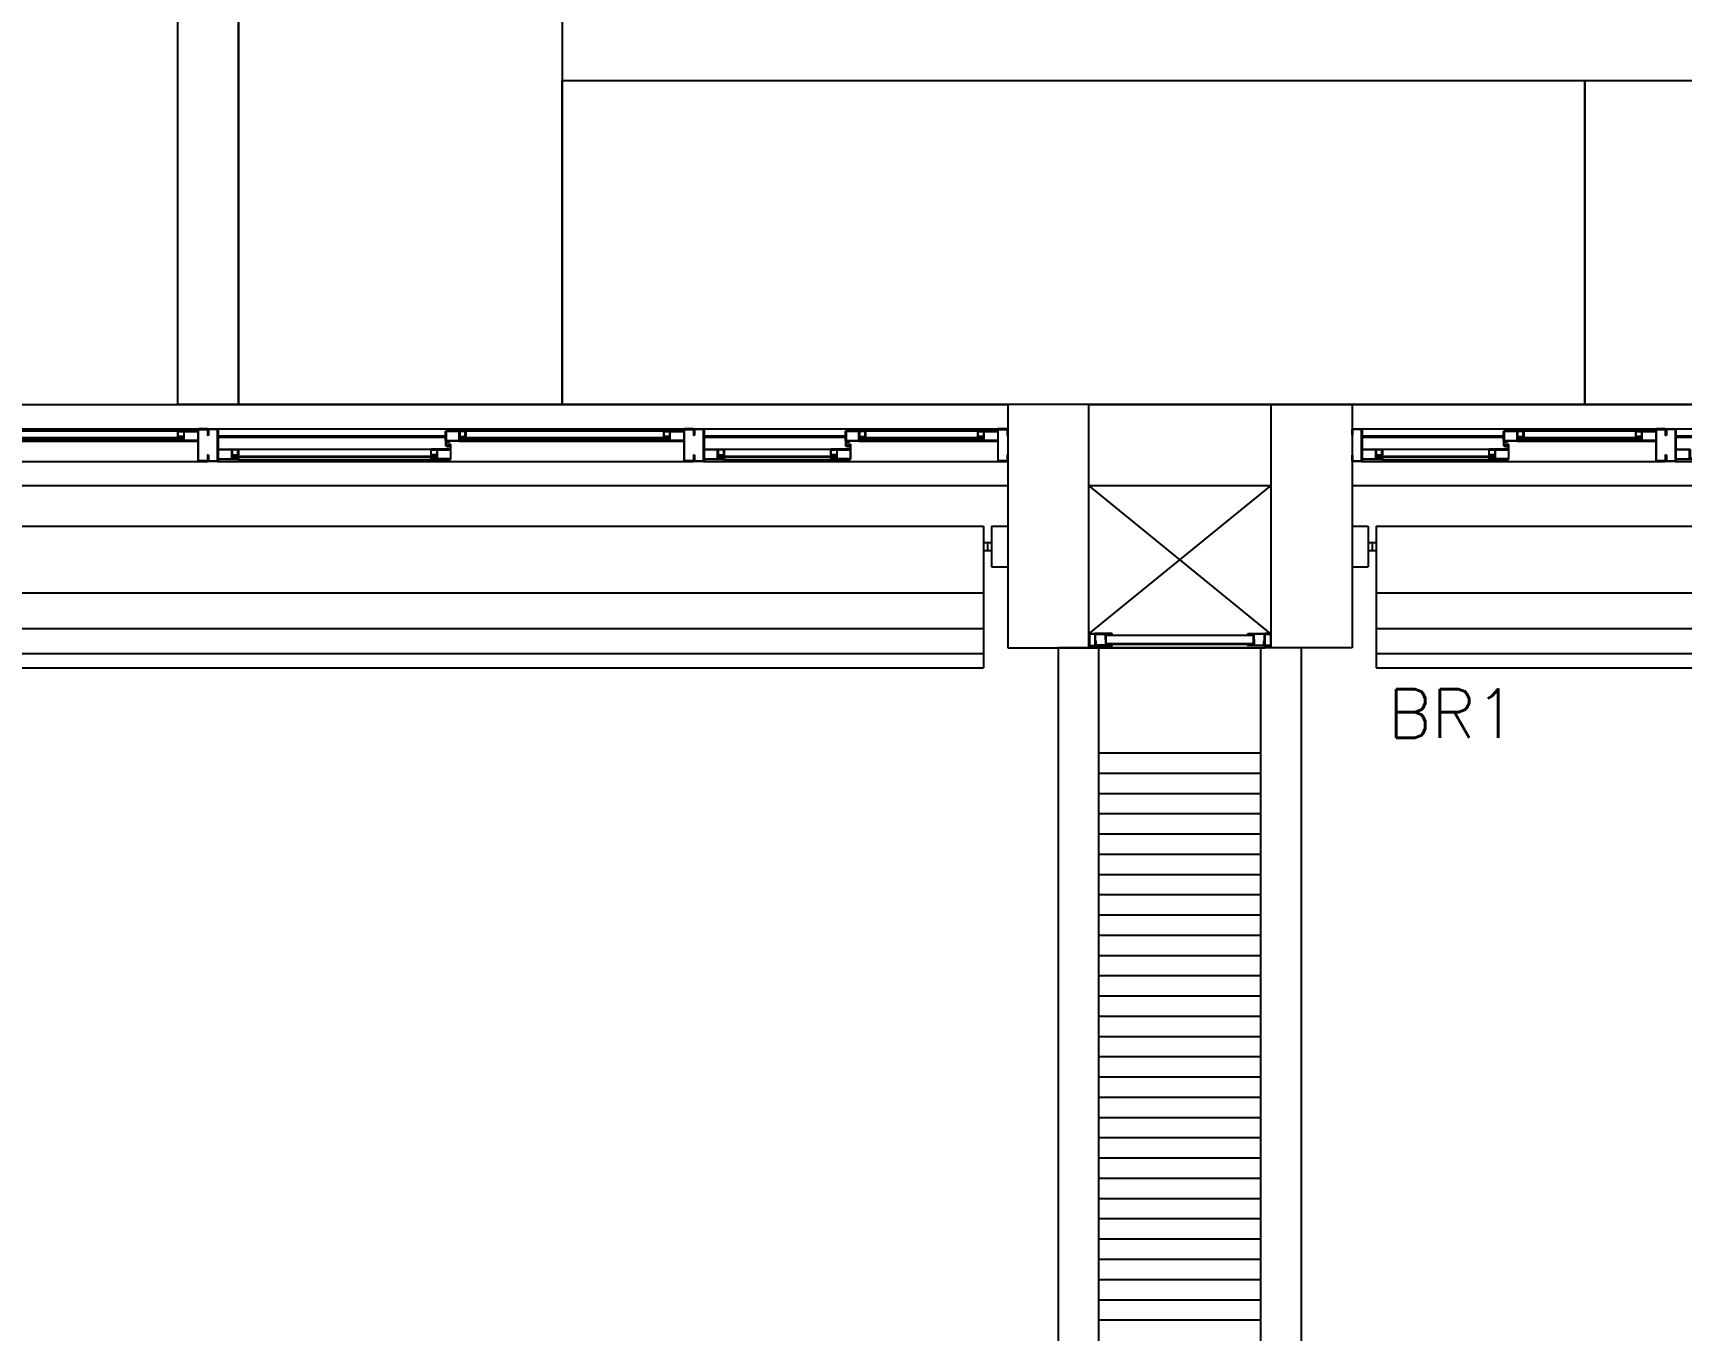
# Model space of a CAD drawing. Header units: millimetres. Extents: x 2128 to 2646, y 1972 to 2207.
# Drawn here: x 2308.204 to 2312.274, y 2125.231 to 2128.433 of the extents above; entities that cross this region are included whole.
import ezdxf

# ---------------------------------------------------------------- set-up
doc = ezdxf.new("R2010")
doc.units = ezdxf.units.MM
for name, color, linetype in [('AR-ALV', 2, 'Continuous'), ('AR-BANCADAS', 1, 'Continuous'), ('AR-BRISES', 1, 'Continuous'), ('AR-ESQ', 1, 'Continuous'), ('AR-ESQ-V', 1, 'Continuous'), ('AR-ESTC', 3, 'Continuous'), ('AR-ESTC-V3', 3, 'Continuous'), ('AR-PEITORIL', 1, 'Continuous'), ('AR-PISO', 1, 'Continuous'), ('BC- VISTA', 1, 'Continuous'), ('BR-LINHAS', 1, 'Continuous'), ('BR-MONTANTE', 242, 'Continuous'), ('BR-PAINEL', 1, 'Continuous'), ('BR-SUPORTE', 1, 'Continuous'), ('BR-TEXTO', 2, 'Continuous'), ('DT-ESQ-BAGUETE-C', 1, 'Continuous'), ('DT-ESQ-BAGUETE-V', 1, 'Continuous'), ('DT-ESQ-CHAPA DOBRADA-V', 1, 'Continuous'), ('DT-ESQ-PERFIL CADEIRA-C', 2, 'Continuous'), ('DT-ESQ-PERFIL CADEIRA-V', 2, 'Continuous'), ('DT-ESQ-PERFIL U SIMPLES-C', 2, 'Continuous'), ('DT-ESQ-PERFIL U-C', 2, 'Continuous'), ('DT-ESQ-PERFIL U-V', 1, 'Continuous'), ('DT-ESQ-VENEZIANA-C', 1, 'Continuous'), ('DT-ESQ-VENEZIANA-V', 1, 'Continuous'), ('DT-ESQ-VIDRO-C', 2, 'Continuous'), ('DT-TXTMOD', 1, 'Continuous'), ('insercao', 4, 'Continuous')]:
    doc.layers.add(name, color=color, linetype=linetype)
doc.styles.add('S10', font='simplex.shx', dxfattribs={"height": 0.1})
doc.styles.add('S12', font='simplex.shx', dxfattribs={"width": 1.1, "height": 0.12})

# ---------------------------------------------------------------- blocks, each defined once
blk = doc.blocks.new('EF40-P')
at = {"layer": 'DT-ESQ-BAGUETE-C', "ltscale": 0.1}
for points in [[(0.4225, -0.08), (0.409, -0.08), (0.409, -0.0785), (0.422, -0.0785, 0.414214), (0.4225, -0.078), (0.4225, -0.067, 0.414214), (0.422, -0.0665), (0.409, -0.0665), (0.409, -0.065), (0.4225, -0.065, -0.414214), (0.424, -0.0665), (0.424, -0.0785, -0.414214)], [(0.7015, -0.08), (0.715, -0.08), (0.715, -0.0785), (0.702, -0.0785, -0.414214), (0.7015, -0.078), (0.7015, -0.067, -0.414214), (0.702, -0.0665), (0.715, -0.0665), (0.715, -0.065), (0.7015, -0.065, 0.414214), (0.7, -0.0665), (0.7, -0.0785, 0.414214)], [(3.1015, -0.08), (3.115, -0.08), (3.115, -0.0785), (3.102, -0.0785, -0.414214), (3.1015, -0.078), (3.1015, -0.067, -0.414214), (3.102, -0.0665), (3.115, -0.0665), (3.115, -0.065), (3.1015, -0.065, 0.414214), (3.1, -0.0665), (3.1, -0.0785, 0.414214)], [(3.81, -0.08), (3.7965, -0.08), (3.7965, -0.0785), (3.8095, -0.0785, 0.414214), (3.81, -0.078), (3.81, -0.067, 0.414214), (3.8095, -0.0665), (3.7965, -0.0665), (3.7965, -0.065), (3.81, -0.065, -0.414214), (3.8115, -0.0665), (3.8115, -0.0785, -0.414214)], [(4.3015, -0.08), (4.315, -0.08), (4.315, -0.0785), (4.302, -0.0785, -0.414214), (4.3015, -0.078), (4.3015, -0.067, -0.414214), (4.302, -0.0665), (4.315, -0.0665), (4.315, -0.065), (4.3015, -0.065, 0.414214), (4.3, -0.0665), (4.3, -0.0785, 0.414214)], [(4.7975, -0.08), (4.784, -0.08), (4.784, -0.0785), (4.797, -0.0785, 0.414214), (4.7975, -0.078), (4.7975, -0.067, 0.414214), (4.797, -0.0665), (4.784, -0.0665), (4.784, -0.065), (4.7975, -0.065, -0.414214), (4.799, -0.0665), (4.799, -0.0785, -0.414214)], [(5.0765, -0.08), (5.09, -0.08), (5.09, -0.0785), (5.077, -0.0785, -0.414214), (5.0765, -0.078), (5.0765, -0.067, -0.414214), (5.077, -0.0665), (5.09, -0.0665), (5.09, -0.065), (5.0765, -0.065, 0.414214), (5.075, -0.0665), (5.075, -0.0785, 0.414214)], [(0.0735, -0.125), (0.06, -0.125), (0.06, -0.1235), (0.073, -0.1235, 0.414214), (0.0735, -0.123), (0.0735, -0.112, 0.414214), (0.073, -0.1115), (0.06, -0.1115), (0.06, -0.11), (0.0735, -0.11, -0.414214), (0.075, -0.1115), (0.075, -0.1235, -0.414214)], [(0.339, -0.125), (0.3525, -0.125), (0.3525, -0.1235), (0.3395, -0.1235, -0.414214), (0.339, -0.123), (0.339, -0.112, -0.414214), (0.3395, -0.1115), (0.3525, -0.1115), (0.3525, -0.11), (0.339, -0.11, 0.414214), (0.3375, -0.1115), (0.3375, -0.1235, 0.414214)], [(3.2485, -0.125), (3.235, -0.125), (3.235, -0.1235), (3.248, -0.1235, 0.414214), (3.2485, -0.123), (3.2485, -0.112, 0.414214), (3.248, -0.1115), (3.235, -0.1115), (3.235, -0.11), (3.2485, -0.11, -0.414214), (3.25, -0.1115), (3.25, -0.1235, -0.414214)], [(3.7265, -0.125), (3.74, -0.125), (3.74, -0.1235), (3.727, -0.1235, -0.414214), (3.7265, -0.123), (3.7265, -0.112, -0.414214), (3.727, -0.1115), (3.74, -0.1115), (3.74, -0.11), (3.7265, -0.11, 0.414214), (3.725, -0.1115), (3.725, -0.1235, 0.414214)], [(4.4485, -0.125), (4.435, -0.125), (4.435, -0.1235), (4.448, -0.1235, 0.414214), (4.4485, -0.123), (4.4485, -0.112, 0.414214), (4.448, -0.1115), (4.435, -0.1115), (4.435, -0.11), (4.4485, -0.11, -0.414214), (4.45, -0.1115), (4.45, -0.1235, -0.414214)], [(4.714, -0.125), (4.7275, -0.125), (4.7275, -0.1235), (4.7145, -0.1235, -0.414214), (4.714, -0.123), (4.714, -0.112, -0.414214), (4.7145, -0.1115), (4.7275, -0.1115), (4.7275, -0.11), (4.714, -0.11, 0.414214), (4.7125, -0.1115), (4.7125, -0.1235, 0.414214)]]:
    blk.add_lwpolyline(points, format="xyb", close=True, dxfattribs=at)
at = {"layer": 'DT-ESQ-BAGUETE-V', "ltscale": 0.1}
for p, q in [((0.4225, -0.065), (0.7015, -0.065)), ((2.61, -0.065), (3.1015, -0.065)), ((3.81, -0.065), (4.3015, -0.065)), ((4.7975, -0.065), (5.0765, -0.065)), ((0.0735, -0.11), (0.339, -0.11)), ((3.2485, -0.11), (3.7265, -0.11)), ((4.4485, -0.11), (4.714, -0.11))]:
    blk.add_line(p, q, dxfattribs=at)
at = {"layer": 'DT-ESQ-CHAPA DOBRADA-V', "ltscale": 0.1}
for p, q in [((0.025, -0.077), (0.374, -0.077)), ((0.025, -0.08), (0.374, -0.08)), ((0.8, -0.077), (1.3615, -0.077)), ((0.8, -0.08), (1.3615, -0.08)), ((3.2, -0.077), (3.7615, -0.077)), ((3.2, -0.08), (3.7615, -0.08)), ((4.4, -0.077), (4.749, -0.077)), ((4.4, -0.08), (4.749, -0.08))]:
    blk.add_line(p, q, dxfattribs=at)
at = {"layer": 'DT-ESQ-PERFIL CADEIRA-C', "ltscale": 0.1}
for p, q in [((0.376, -0.0885), (0.4225, -0.0885)), ((0.75, -0.0885), (0.7015, -0.0885)), ((3.15, -0.0885), (3.1015, -0.0885)), ((3.7635, -0.0885), (3.81, -0.0885)), ((4.35, -0.0885), (4.3015, -0.0885)), ((4.751, -0.0885), (4.7975, -0.0885)), ((5.125, -0.0885), (5.0765, -0.0885)), ((0.025, -0.1335), (0.0735, -0.1335)), ((0.3855, -0.1335), (0.339, -0.1335)), ((0.8, -0.1335), (0.8485, -0.1335)), ((3.2, -0.1335), (3.2485, -0.1335)), ((3.773, -0.1335), (3.7265, -0.1335)), ((4.4, -0.1335), (4.4485, -0.1335)), ((4.7605, -0.1335), (4.714, -0.1335))]:
    blk.add_line(p, q, dxfattribs=at)
for points in [[(0.4225, -0.087, -1), (0.4225, -0.09), (0.376, -0.09, -0.414214), (0.374, -0.088), (0.374, -0.067, -0.414214), (0.376, -0.065), (0.4075, -0.065, -0.414214), (0.409, -0.0665), (0.409, -0.087)], [(0.409, -0.0885, -0.198913), (0.4079, -0.0881, -0.198913), (0.4075, -0.087), (0.4075, -0.067, 0.414214), (0.407, -0.0665), (0.376, -0.0665, 0.414214), (0.3755, -0.067), (0.3755, -0.088, 0.414214), (0.376, -0.0885)], [(0.7015, -0.09), (0.75, -0.09), (0.75, -0.0885), (0.715, -0.0885, 0.198912), (0.7161, -0.0881, 0.198913), (0.7165, -0.087), (0.7165, -0.067, -0.414214), (0.717, -0.0665), (0.75, -0.0665), (0.75, -0.065), (0.7165, -0.065, 0.414214), (0.715, -0.0665), (0.715, -0.0785), (0.715, -0.08), (0.715, -0.087), (0.7015, -0.087, 1)], [(3.1015, -0.09), (3.15, -0.09), (3.15, -0.0885), (3.115, -0.0885, 0.198912), (3.1161, -0.0881, 0.198913), (3.1165, -0.087), (3.1165, -0.067, -0.414214), (3.117, -0.0665), (3.15, -0.0665), (3.15, -0.065), (3.1165, -0.065, 0.414214), (3.115, -0.0665), (3.115, -0.0785), (3.115, -0.08), (3.115, -0.087), (3.1015, -0.087, 1)], [(3.81, -0.087, -1), (3.81, -0.09), (3.7635, -0.09, -0.414214), (3.7615, -0.088), (3.7615, -0.067, -0.414214), (3.7635, -0.065), (3.795, -0.065, -0.414214), (3.7965, -0.0665), (3.7965, -0.087)], [(3.7965, -0.0885, -0.198913), (3.7954, -0.0881, -0.198913), (3.795, -0.087), (3.795, -0.067, 0.414214), (3.7945, -0.0665), (3.7635, -0.0665, 0.414214), (3.763, -0.067), (3.763, -0.088, 0.414214), (3.7635, -0.0885)], [(4.3015, -0.09), (4.35, -0.09), (4.35, -0.0885), (4.315, -0.0885, 0.198912), (4.3161, -0.0881, 0.198913), (4.3165, -0.087), (4.3165, -0.067, -0.414214), (4.317, -0.0665), (4.35, -0.0665), (4.35, -0.065), (4.3165, -0.065, 0.414214), (4.315, -0.0665), (4.315, -0.0785), (4.315, -0.08), (4.315, -0.087), (4.3015, -0.087, 1)], [(4.7975, -0.087, -1), (4.7975, -0.09), (4.751, -0.09, -0.414214), (4.749, -0.088), (4.749, -0.067, -0.414214), (4.751, -0.065), (4.7825, -0.065, -0.414214), (4.784, -0.0665), (4.784, -0.087)], [(4.784, -0.0885, -0.198913), (4.7829, -0.0881, -0.198913), (4.7825, -0.087), (4.7825, -0.067, 0.414214), (4.782, -0.0665), (4.751, -0.0665, 0.414214), (4.7505, -0.067), (4.7505, -0.088, 0.414214), (4.751, -0.0885)], [(5.0765, -0.09), (5.125, -0.09), (5.125, -0.0885), (5.09, -0.0885, 0.198912), (5.0911, -0.0881, 0.198913), (5.0915, -0.087), (5.0915, -0.067, -0.414214), (5.092, -0.0665), (5.125, -0.0665), (5.125, -0.065), (5.0915, -0.065, 0.414214), (5.09, -0.0665), (5.09, -0.0785), (5.09, -0.08), (5.09, -0.087), (5.0765, -0.087, 1)], [(0.0735, -0.135), (0.025, -0.135), (0.025, -0.1335), (0.06, -0.1335, -0.198912), (0.0589, -0.1331, -0.198913), (0.0585, -0.132), (0.0585, -0.112, 0.414214), (0.058, -0.1115), (0.025, -0.1115), (0.025, -0.11), (0.0585, -0.11, -0.414214), (0.06, -0.1115), (0.06, -0.1235), (0.06, -0.125), (0.06, -0.132), (0.0735, -0.132, -1)], [(0.339, -0.132, 1), (0.339, -0.135), (0.3855, -0.135, 0.414214), (0.3875, -0.133), (0.3875, -0.112, 0.414214), (0.3855, -0.11), (0.354, -0.11, 0.414214), (0.3525, -0.1115), (0.3525, -0.132)], [(0.3525, -0.1335, 0.198913), (0.3536, -0.1331, 0.198913), (0.354, -0.132), (0.354, -0.112, -0.414214), (0.3545, -0.1115), (0.3855, -0.1115, -0.414214), (0.386, -0.112), (0.386, -0.133, -0.414214), (0.3855, -0.1335)], [(0.8485, -0.135), (0.8, -0.135), (0.8, -0.1335), (0.835, -0.1335, -0.198912), (0.8339, -0.1331, -0.198913), (0.8335, -0.132), (0.8335, -0.112, 0.414214), (0.833, -0.1115), (0.8, -0.1115), (0.8, -0.11), (0.8335, -0.11, -0.414214), (0.835, -0.1115), (0.835, -0.1235), (0.835, -0.125), (0.835, -0.132), (0.8485, -0.132, -1)], [(3.2485, -0.135), (3.2, -0.135), (3.2, -0.1335), (3.235, -0.1335, -0.198912), (3.2339, -0.1331, -0.198913), (3.2335, -0.132), (3.2335, -0.112, 0.414214), (3.233, -0.1115), (3.2, -0.1115), (3.2, -0.11), (3.2335, -0.11, -0.414214), (3.235, -0.1115), (3.235, -0.1235), (3.235, -0.125), (3.235, -0.132), (3.2485, -0.132, -1)], [(3.7265, -0.132, 1), (3.7265, -0.135), (3.773, -0.135, 0.414214), (3.775, -0.133), (3.775, -0.112, 0.414214), (3.773, -0.11), (3.7415, -0.11, 0.414214), (3.74, -0.1115), (3.74, -0.132)], [(3.74, -0.1335, 0.198913), (3.7411, -0.1331, 0.198913), (3.7415, -0.132), (3.7415, -0.112, -0.414214), (3.742, -0.1115), (3.773, -0.1115, -0.414214), (3.7735, -0.112), (3.7735, -0.133, -0.414214), (3.773, -0.1335)], [(4.4485, -0.135), (4.4, -0.135), (4.4, -0.1335), (4.435, -0.1335, -0.198912), (4.4339, -0.1331, -0.198913), (4.4335, -0.132), (4.4335, -0.112, 0.414214), (4.433, -0.1115), (4.4, -0.1115), (4.4, -0.11), (4.4335, -0.11, -0.414214), (4.435, -0.1115), (4.435, -0.1235), (4.435, -0.125), (4.435, -0.132), (4.4485, -0.132, -1)], [(4.714, -0.132, 1), (4.714, -0.135), (4.7605, -0.135, 0.414214), (4.7625, -0.133), (4.7625, -0.112, 0.414214), (4.7605, -0.11), (4.729, -0.11, 0.414214), (4.7275, -0.1115), (4.7275, -0.132)], [(4.7275, -0.1335, 0.198913), (4.7286, -0.1331, 0.198913), (4.729, -0.132), (4.729, -0.112, -0.414214), (4.7295, -0.1115), (4.7605, -0.1115, -0.414214), (4.761, -0.112), (4.761, -0.133, -0.414214), (4.7605, -0.1335)]]:
    blk.add_lwpolyline(points, format="xyb", close=True, dxfattribs=at)
at = {"layer": 'DT-ESQ-PERFIL CADEIRA-V', "ltscale": 0.1}
for p, q in [((0.4075, -0.09), (0.7015, -0.09)), ((2.595, -0.09), (3.1015, -0.09)), ((3.795, -0.09), (4.3015, -0.09)), ((4.7825, -0.09), (5.0765, -0.09)), ((0.0735, -0.135), (0.339, -0.135)), ((3.2485, -0.135), (3.7265, -0.135)), ((4.4485, -0.135), (4.714, -0.135))]:
    blk.add_line(p, q, dxfattribs=at)
at = {"layer": 'DT-ESQ-PERFIL U SIMPLES-C', "ltscale": 0.1}
for points in [[(0.376, -0.102), (0.384, -0.102), (0.384, -0.1005), (0.376, -0.1005, -0.414214), (0.3755, -0.1), (0.3755, -0.092, -0.414214), (0.376, -0.0915), (0.384, -0.0915), (0.384, -0.09), (0.376, -0.09, 0.414214), (0.374, -0.092), (0.374, -0.1, 0.414214)], [(0.3855, -0.098), (0.3775, -0.098), (0.3775, -0.0995), (0.3855, -0.0995, -0.414214), (0.386, -0.1), (0.386, -0.108, -0.414214), (0.3855, -0.1085), (0.3775, -0.1085), (0.3775, -0.11), (0.3855, -0.11, 0.414214), (0.3875, -0.108), (0.3875, -0.1, 0.414214)], [(3.7635, -0.102), (3.7715, -0.102), (3.7715, -0.1005), (3.7635, -0.1005, -0.414214), (3.763, -0.1), (3.763, -0.092, -0.414214), (3.7635, -0.0915), (3.7715, -0.0915), (3.7715, -0.09), (3.7635, -0.09, 0.414214), (3.7615, -0.092), (3.7615, -0.1, 0.414214)], [(3.773, -0.098), (3.765, -0.098), (3.765, -0.0995), (3.773, -0.0995, -0.414214), (3.7735, -0.1), (3.7735, -0.108, -0.414214), (3.773, -0.1085), (3.765, -0.1085), (3.765, -0.11), (3.773, -0.11, 0.414214), (3.775, -0.108), (3.775, -0.1, 0.414214)], [(4.751, -0.102), (4.759, -0.102), (4.759, -0.1005), (4.751, -0.1005, -0.414214), (4.7505, -0.1), (4.7505, -0.092, -0.414214), (4.751, -0.0915), (4.759, -0.0915), (4.759, -0.09), (4.751, -0.09, 0.414214), (4.749, -0.092), (4.749, -0.1, 0.414214)], [(4.7605, -0.098), (4.7525, -0.098), (4.7525, -0.0995), (4.7605, -0.0995, -0.414214), (4.761, -0.1), (4.761, -0.108, -0.414214), (4.7605, -0.1085), (4.7525, -0.1085), (4.7525, -0.11), (4.7605, -0.11, 0.414214), (4.7625, -0.108), (4.7625, -0.1, 0.414214)]]:
    blk.add_lwpolyline(points, format="xyb", close=True, dxfattribs=at)
at = {"layer": 'DT-ESQ-PERFIL U-C', "ltscale": 0.1}
for points in [[(0, -0.0615, -0.414214), (0.0015, -0.06), (0.0235, -0.06, -0.414214), (0.025, -0.0615), (0.025, -0.1385, -0.414214), (0.0235, -0.14), (0.0015, -0.14, -0.414214), (0, -0.1385), (0, -0.125), (0.0015, -0.125), (0.0015, -0.138, 0.414214), (0.002, -0.1385), (0.023, -0.1385, 0.414214), (0.0235, -0.138), (0.0235, -0.062, 0.414214), (0.023, -0.0615), (0.002, -0.0615, 0.414214), (0.0015, -0.062), (0.0015, -0.075), (0, -0.075)], [(0.775, -0.0615, 0.414214), (0.7735, -0.06), (0.7515, -0.06, 0.414214), (0.75, -0.0615), (0.75, -0.1385, 0.414214), (0.7515, -0.14), (0.7735, -0.14, 0.414214), (0.775, -0.1385), (0.775, -0.125), (0.7735, -0.125), (0.7735, -0.138, -0.414214), (0.773, -0.1385), (0.752, -0.1385, -0.414214), (0.7515, -0.138), (0.7515, -0.062, -0.414214), (0.752, -0.0615), (0.773, -0.0615, -0.414214), (0.7735, -0.062), (0.7735, -0.075), (0.775, -0.075)], [(0.775, -0.0615, -0.414214), (0.7765, -0.06), (0.7985, -0.06, -0.414214), (0.8, -0.0615), (0.8, -0.1385, -0.414214), (0.7985, -0.14), (0.7765, -0.14, -0.414214), (0.775, -0.1385), (0.775, -0.125), (0.7765, -0.125), (0.7765, -0.138, 0.414214), (0.777, -0.1385), (0.798, -0.1385, 0.414214), (0.7985, -0.138), (0.7985, -0.062, 0.414214), (0.798, -0.0615), (0.777, -0.0615, 0.414214), (0.7765, -0.062), (0.7765, -0.075), (0.775, -0.075)], [(3.175, -0.0615, 0.414214), (3.1735, -0.06), (3.1515, -0.06, 0.414214), (3.15, -0.0615), (3.15, -0.1385, 0.414214), (3.1515, -0.14), (3.1735, -0.14, 0.414214), (3.175, -0.1385), (3.175, -0.125), (3.1735, -0.125), (3.1735, -0.138, -0.414214), (3.173, -0.1385), (3.152, -0.1385, -0.414214), (3.1515, -0.138), (3.1515, -0.062, -0.414214), (3.152, -0.0615), (3.173, -0.0615, -0.414214), (3.1735, -0.062), (3.1735, -0.075), (3.175, -0.075)], [(3.175, -0.0615, -0.414214), (3.1765, -0.06), (3.1985, -0.06, -0.414214), (3.2, -0.0615), (3.2, -0.1385, -0.414214), (3.1985, -0.14), (3.1765, -0.14, -0.414214), (3.175, -0.1385), (3.175, -0.125), (3.1765, -0.125), (3.1765, -0.138, 0.414214), (3.177, -0.1385), (3.198, -0.1385, 0.414214), (3.1985, -0.138), (3.1985, -0.062, 0.414214), (3.198, -0.0615), (3.177, -0.0615, 0.414214), (3.1765, -0.062), (3.1765, -0.075), (3.175, -0.075)], [(4.375, -0.0615, 0.414214), (4.3735, -0.06), (4.3515, -0.06, 0.414214), (4.35, -0.0615), (4.35, -0.1385, 0.414214), (4.3515, -0.14), (4.3735, -0.14, 0.414214), (4.375, -0.1385), (4.375, -0.125), (4.3735, -0.125), (4.3735, -0.138, -0.414214), (4.373, -0.1385), (4.352, -0.1385, -0.414214), (4.3515, -0.138), (4.3515, -0.062, -0.414214), (4.352, -0.0615), (4.373, -0.0615, -0.414214), (4.3735, -0.062), (4.3735, -0.075), (4.375, -0.075)], [(4.375, -0.0615, -0.414214), (4.3765, -0.06), (4.3985, -0.06, -0.414214), (4.4, -0.0615), (4.4, -0.1385, -0.414214), (4.3985, -0.14), (4.3765, -0.14, -0.414214), (4.375, -0.1385), (4.375, -0.125), (4.3765, -0.125), (4.3765, -0.138, 0.414214), (4.377, -0.1385), (4.398, -0.1385, 0.414214), (4.3985, -0.138), (4.3985, -0.062, 0.414214), (4.398, -0.0615), (4.377, -0.0615, 0.414214), (4.3765, -0.062), (4.3765, -0.075), (4.375, -0.075)], [(5.15, -0.0615, 0.414214), (5.1485, -0.06), (5.1265, -0.06, 0.414214), (5.125, -0.0615), (5.125, -0.1385, 0.414214), (5.1265, -0.14), (5.1485, -0.14, 0.414214), (5.15, -0.1385), (5.15, -0.125), (5.1485, -0.125), (5.1485, -0.138, -0.414214), (5.148, -0.1385), (5.127, -0.1385, -0.414214), (5.1265, -0.138), (5.1265, -0.062, -0.414214), (5.127, -0.0615), (5.148, -0.0615, -0.414214), (5.1485, -0.062), (5.1485, -0.075), (5.15, -0.075)]]:
    blk.add_lwpolyline(points, format="xyb", close=True, dxfattribs=at)
at = {"layer": 'DT-ESQ-PERFIL U-V', "ltscale": 0.1}
for p, q in [((0.0235, -0.06), (0.7515, -0.06)), ((0.7985, -0.06), (1.9515, -0.06)), ((1.9985, -0.06), (3.1515, -0.06)), ((3.1985, -0.06), (4.3515, -0.06)), ((4.3985, -0.06), (5.1265, -0.06)), ((0.0235, -0.14), (0.7515, -0.14)), ((0.7985, -0.14), (1.9515, -0.14)), ((1.9985, -0.14), (3.1515, -0.14)), ((3.1985, -0.14), (4.3515, -0.14)), ((4.3985, -0.14), (5.1265, -0.14))]:
    blk.add_line(p, q, dxfattribs=at)
at = {"layer": 'DT-ESQ-VIDRO-C', "ltscale": 0.1}
for points in [[(0.7125, -0.085), (0.7125, -0.082), (0.4115, -0.082), (0.4115, -0.085)], [(3.1125, -0.085), (3.1125, -0.082), (2.599, -0.082), (2.599, -0.085)], [(4.3125, -0.085), (4.3125, -0.082), (3.799, -0.082), (3.799, -0.085)], [(5.0875, -0.085), (5.0875, -0.082), (4.7865, -0.082), (4.7865, -0.085)], [(0.063, -0.13), (0.063, -0.127), (0.3495, -0.127), (0.3495, -0.13)], [(3.238, -0.13), (3.238, -0.127), (3.737, -0.127), (3.737, -0.13)], [(4.438, -0.13), (4.438, -0.127), (4.7245, -0.127), (4.7245, -0.13)]]:
    blk.add_lwpolyline(points, close=True, dxfattribs=at)
at = {"layer": 'DT-TXTMOD', "ltscale": 0.1, "style": 'S10', "flags": 3}
for tag, p in [('M01', (0.025, -0.28)), ('M02', (0.3253, -0.28)), ('M03', (0.627, -0.28)), ('M04', (0.9288, -0.28)), ('M05', (1.2306, -0.28)), ('M06', (1.5323, -0.28)), ('M07', (1.8341, -0.28)), ('M08', (2.1359, -0.28)), ('M09', (2.4376, -0.28)), ('M10', (2.7394, -0.28)), ('M11', (3.0412, -0.28)), ('M12', (3.3429, -0.28)), ('M13', (3.6447, -0.28)), ('M14', (3.9464, -0.28)), ('M15', (4.2482, -0.28)), ('M16', (4.55, -0.28)), ('M17', (4.8517, -0.28))]:
    blk.add_attdef(tag, p, '', height=0.1, dxfattribs=at)
blk = doc.blocks.new('BR-MODULO1')
at = {"layer": 'BR-LINHAS'}
for p, q in [((0.06, -0.2648), (2.535, -0.2648)), ((2.615, -0.2648), (5.09, -0.2648)), ((0.06, -0.3524), (2.535, -0.3524)), ((2.615, -0.3524), (5.09, -0.3524)), ((0.06, -0.4147), (2.535, -0.4147)), ((2.615, -0.4147), (5.09, -0.4147))]:
    blk.add_line(p, q, dxfattribs=at)
at = {"layer": 'BR-MONTANTE'}
for p, q in [((0, -0.1), (0, -0.2)), ((0, -0.1), (0.04, -0.1)), ((0.04, -0.1), (0.04, -0.2)), ((5.11, -0.1), (5.11, -0.2)), ((5.11, -0.1), (5.15, -0.1)), ((5.15, -0.1), (5.15, -0.2)), ((0, -0.2), (0.04, -0.2)), ((5.11, -0.2), (5.15, -0.2))]:
    blk.add_line(p, q, dxfattribs=at)
at = {"layer": 'BR-PAINEL'}
for p, q in [((0.06, -0.1), (2.535, -0.1)), ((0.06, -0.1), (0.06, -0.45)), ((2.615, -0.1), (5.09, -0.1)), ((5.09, -0.1), (5.09, -0.45)), ((0.06, -0.45), (2.535, -0.45)), ((2.615, -0.45), (5.09, -0.45))]:
    blk.add_line(p, q, dxfattribs=at)
at = {"layer": 'BR-SUPORTE'}
for p, q in [((0.04, -0.14), (0.06, -0.14)), ((0.04, -0.16), (0.06, -0.16)), ((0.05, -0.14), (0.05, -0.16)), ((5.09, -0.14), (5.11, -0.14)), ((5.09, -0.16), (5.11, -0.16)), ((5.1, -0.14), (5.1, -0.16))]:
    blk.add_line(p, q, dxfattribs=at)
blk = doc.blocks.new('EF01C-P')
at = {"layer": 'DT-ESQ-BAGUETE-C', "ltscale": 0.1}
for points in [[(0.0015, 0.035), (0.015, 0.035), (0.015, 0.0335), (0.0015, 0.0335), (0.0015, 0.005), (0.015, 0.005), (0.015, 0.0035), (0.0015, 0.0035, -0.414214), (0, 0.005), (0, 0.0335, -0.414214)], [(0.4485, 0.035), (0.435, 0.035), (0.435, 0.0335), (0.4485, 0.0335), (0.4485, 0.005), (0.435, 0.005), (0.435, 0.0035), (0.4485, 0.0035, 0.414214), (0.45, 0.005), (0.45, 0.0335, 0.414214)]]:
    blk.add_lwpolyline(points, format="xyb", close=True, dxfattribs=at)
at = {"layer": 'DT-ESQ-PERFIL CADEIRA-C', "ltscale": 0.1}
for points in [[(0.01, 0.0015), (0.01, 0.003), (0.0015, 0.003, 1), (0.0015, 0), (0.015, 0, 0.414214), (0.0165, 0.0015), (0.0165, 0.0335), (0.043, 0.0335)], [(0.043, 0.0065), (0.018, 0.0065), (0.018, 0.0165), (0.0165, 0.0165), (0.0165, 0.0065, 0.414214), (0.018, 0.005), (0.043, 0.005), (0.0565, 0.005, 1), (0.0565, 0.008), (0.043, 0.008), (0.043, 0.02), (0.043, 0.032), (0.0565, 0.032, 1), (0.0565, 0.035), (0.043, 0.035), (0.0165, 0.035, 0.414214), (0.015, 0.0335), (0.015, 0.0015), (0.0015, 0.0015)], [(0.0415, 0.02), (0.0415, 0.032, -0.414214), (0.043, 0.0335), (0.0565, 0.0335)], [(0.0415, 0.02), (0.0415, 0.008, 0.414214), (0.043, 0.0065), (0.0565, 0.0065)], [(0.407, 0.0065), (0.432, 0.0065), (0.432, 0.0165), (0.4335, 0.0165), (0.4335, 0.0065, -0.414214), (0.432, 0.005), (0.407, 0.005), (0.3935, 0.005, -1), (0.3935, 0.008), (0.407, 0.008), (0.407, 0.02), (0.407, 0.032), (0.3935, 0.032, -1), (0.3935, 0.035), (0.407, 0.035), (0.4335, 0.035, -0.414214), (0.435, 0.0335), (0.435, 0.0015), (0.4485, 0.0015)], [(0.4085, 0.02), (0.4085, 0.032, 0.414214), (0.407, 0.0335), (0.3935, 0.0335)], [(0.4085, 0.02), (0.4085, 0.008, -0.414214), (0.407, 0.0065), (0.3935, 0.0065)], [(0.44, 0.0015), (0.44, 0.003), (0.4485, 0.003, -1), (0.4485, 0), (0.435, 0, -0.414214), (0.4335, 0.0015), (0.4335, 0.0335), (0.407, 0.0335)]]:
    blk.add_lwpolyline(points, format="xyb", dxfattribs=at)
at = {"layer": 'DT-ESQ-PERFIL CADEIRA-V', "ltscale": 0.1}
blk.add_line((0.015, 0), (0.435, 0), dxfattribs=at)
at = {"layer": 'DT-ESQ-VENEZIANA-C', "ltscale": 0.1}
for p, q in [((0.043, 0.0105), (0.407, 0.0105)), ((0.043, 0.009), (0.407, 0.009))]:
    blk.add_line(p, q, dxfattribs=at)
at = {"layer": 'DT-ESQ-VENEZIANA-V', "ltscale": 0.1}
blk.add_line((0.043, 0.031), (0.407, 0.031), dxfattribs=at)
at = {"layer": 'DT-TXTMOD', "ltscale": 0.1, "style": 'S10', "flags": 3}
blk.add_attdef('EF01C', (0.0208, -0.14), '', height=0.1, dxfattribs=at)
blk = doc.blocks.new('BCP11')
at = {"layer": 'BC- VISTA'}
blk.add_lwpolyline([(0.8, 0), (0.8, -1.2), (0, -1.2), (0, 0)], close=True, dxfattribs=at)
blk = doc.blocks.new('BCP19')
at = {"layer": 'BC- VISTA'}
blk.add_lwpolyline([(0.8, 0), (0.8, -2.525), (0, -2.525), (0, 0)], close=True, dxfattribs=at)
blk = doc.blocks.new('BCP10')
at = {"layer": 'BC- VISTA'}
blk.add_lwpolyline([(0.8, 0), (0.8, -1.15), (0, -1.15), (0, 0)], close=True, dxfattribs=at)
blk = doc.blocks.new('DET-GS-PLANTA BAIXA')
at = {"layer": 'AR-ESTC-V3'}
for p, q in [((209.9161, -516.3577), (209.9161, -512.9889)), ((210.0161, -516.3577), (210.0161, -512.9889)), ((210.4161, -516.3577), (210.4161, -512.9889)), ((210.5161, -516.3577), (210.5161, -512.9889))]:
    blk.add_line(p, q, dxfattribs=at)
at = {"layer": 'AR-ESTC-V3', "color": 1}
for p, q in [((210.0161, -513.2485), (210.4161, -513.2485)), ((210.0161, -513.2985), (210.4161, -513.2985)), ((210.0161, -513.3485), (210.4161, -513.3485)), ((210.0161, -513.3985), (210.4161, -513.3985)), ((210.0161, -513.4485), (210.4161, -513.4485)), ((210.0161, -513.4985), (210.4161, -513.4985)), ((210.0161, -513.5485), (210.4161, -513.5485)), ((210.0161, -513.5985), (210.4161, -513.5985)), ((210.0161, -513.6485), (210.4161, -513.6485)), ((210.0161, -513.6985), (210.4161, -513.6985)), ((210.0161, -513.7485), (210.4161, -513.7485)), ((210.0161, -513.7985), (210.4161, -513.7985)), ((210.0161, -513.8485), (210.4161, -513.8485)), ((210.0161, -513.8985), (210.4161, -513.8985)), ((210.0161, -513.9485), (210.4161, -513.9485)), ((210.0161, -513.9985), (210.4161, -513.9985)), ((210.0161, -514.0485), (210.4161, -514.0485)), ((210.0161, -514.0985), (210.4161, -514.0985)), ((210.0161, -514.1485), (210.4161, -514.1485)), ((210.0161, -514.1985), (210.4161, -514.1985)), ((210.0161, -514.2485), (210.4161, -514.2485)), ((210.0161, -514.2985), (210.4161, -514.2985)), ((210.0161, -514.3485), (210.4161, -514.3485)), ((210.0161, -514.3985), (210.4161, -514.3985)), ((210.0161, -514.4485), (210.4161, -514.4485)), ((210.0161, -514.4985), (210.4161, -514.4985)), ((210.0161, -514.5485), (210.4161, -514.5485)), ((210.0161, -514.5985), (210.4161, -514.5985)), ((210.0161, -514.6485), (210.4161, -514.6485))]:
    blk.add_line(p, q, dxfattribs=at)
blk = doc.blocks.new('DET-GS-COBERTURA')
at = {"layer": 'AR-PISO', "linetype": 'Continuous'}
for p, q in [((210.8676, -516.3577), (210.8676, -512.9889)), ((211.4676, -512.9889), (210.8676, -512.9889)), ((210.9676, -516.3577), (210.9676, -512.9889)), ((211.3676, -516.3577), (211.3676, -512.9889)), ((211.4676, -516.3577), (211.4676, -512.9889)), ((210.9676, -513.2485), (211.3676, -513.2485)), ((210.9676, -513.2985), (211.3676, -513.2985)), ((210.9676, -513.3485), (211.3676, -513.3485)), ((210.9676, -513.3985), (211.3676, -513.3985)), ((210.9676, -513.4485), (211.3676, -513.4485)), ((210.9676, -513.4985), (211.3676, -513.4985)), ((210.9676, -513.5485), (211.3676, -513.5485)), ((210.9676, -513.5985), (211.3676, -513.5985)), ((210.9676, -513.6485), (211.3676, -513.6485)), ((210.9676, -513.6985), (211.3676, -513.6985)), ((210.9676, -513.7485), (211.3676, -513.7485)), ((210.9676, -513.7985), (211.3676, -513.7985)), ((210.9676, -513.8485), (211.3676, -513.8485)), ((210.9676, -513.8985), (211.3676, -513.8985)), ((210.9676, -513.9485), (211.3676, -513.9485)), ((210.9676, -513.9985), (211.3676, -513.9985)), ((210.9676, -514.0485), (211.3676, -514.0485)), ((210.9676, -514.0985), (211.3676, -514.0985)), ((210.9676, -514.1485), (211.3676, -514.1485)), ((210.9676, -514.1985), (211.3676, -514.1985)), ((210.9676, -514.2485), (211.3676, -514.2485)), ((210.9676, -514.2985), (211.3676, -514.2985)), ((210.9676, -514.3485), (211.3676, -514.3485)), ((210.9676, -514.3985), (211.3676, -514.3985)), ((210.9676, -514.4485), (211.3676, -514.4485)), ((210.9676, -514.4985), (211.3676, -514.4985)), ((210.9676, -514.5485), (211.3676, -514.5485)), ((210.9676, -514.5985), (211.3676, -514.5985)), ((210.9676, -514.6485), (211.3676, -514.6485))]:
    blk.add_line(p, q, dxfattribs=at)

msp = doc.modelspace()

# ---------------------------------------------------------------- linework, layer by layer
at = {"layer": 'AR-ALV'}
for p, q in [((2308.5615, 2135.8401), (2308.5615, 2127.5151)), ((2308.7115, 2135.8401), (2308.7115, 2127.5151)), ((2308.7115, 2127.5151), (2308.5615, 2127.5151)), ((2310.8115, 2127.5151), (2311.2615, 2127.5151)), ((2310.8115, 2127.3151), (2311.2615, 2127.3151))]:
    msp.add_line(p, q, dxfattribs=at)
at = {"layer": 'AR-ESQ'}
for p, q in [((2311.261, 2126.9497), (2310.8115, 2127.3151)), ((2310.8119, 2126.9497), (2311.2615, 2127.3151))]:
    msp.add_line(p, q, dxfattribs=at)
at = {"layer": 'AR-ESQ-V'}
msp.add_line((2310.6115, 2127.5151), (2309.8565, 2127.5151), dxfattribs=at)
at = {"layer": 'AR-ESTC'}
for p, q in [((2310.8115, 2127.5151), (2310.6115, 2127.5151)), ((2310.6115, 2127.5151), (2310.6115, 2126.9151)), ((2310.8115, 2126.9151), (2310.8115, 2127.5151)), ((2311.2615, 2127.5151), (2311.4615, 2127.5151)), ((2311.2615, 2126.9151), (2311.2615, 2127.5151)), ((2311.4615, 2127.5151), (2311.4615, 2126.9151)), ((2310.6115, 2126.9151), (2310.8115, 2126.9151)), ((2311.4615, 2126.9151), (2311.2615, 2126.9151))]:
    msp.add_line(p, q, dxfattribs=at)
at = {"layer": 'AR-PEITORIL'}
for p, q in [((2305.4615, 2127.5151), (2310.6115, 2127.5151)), ((2311.4615, 2127.5151), (2316.6115, 2127.5151)), ((2305.4615, 2127.3151), (2310.6115, 2127.3151)), ((2311.4615, 2127.3151), (2316.6115, 2127.3151))]:
    msp.add_line(p, q, dxfattribs=at)

# ---------------------------------------------------------------- block references
msp.add_blockref('DET-GS-PLANTA BAIXA', (2100.8204, 2639.904))
at = {"layer": 'AR-BANCADAS'}
msp.add_blockref('BCP11', (2308.7115, 2128.7151), dxfattribs=at)
at = {"layer": 'AR-BANCADAS', "rotation": 90}
for name, p in [('BCP19', (2309.5115, 2127.5151)), ('BCP10', (2312.0365, 2127.5151))]:
    msp.add_blockref(name, p, dxfattribs=at)
at = {"layer": 'AR-BRISES'}
msp.add_blockref('BR-MODULO1', (2305.4615, 2127.3151), dxfattribs=at)
ref = msp.add_blockref('BR-MODULO1', (2311.4615, 2127.3151), dxfattribs=at)
ref.add_attrib('BR', 'BR1', (2311.5499, 2126.6927), dxfattribs={"layer": 'BR-TEXTO', "height": 0.12, "style": 'S12'})
at = {"layer": 'AR-ESQ'}
for name, p in [('EF40-P', (2305.4615, 2127.5151)), ('EF40-P', (2311.4615, 2127.5151)), ('EF01C-P', (2310.8115, 2126.9151))]:
    msp.add_blockref(name, p, dxfattribs=at)
at = {"layer": 'insercao'}
msp.add_blockref('DET-GS-COBERTURA', (2099.8688, 2639.904), dxfattribs=at)

doc.saveas('drawing.dxf')
